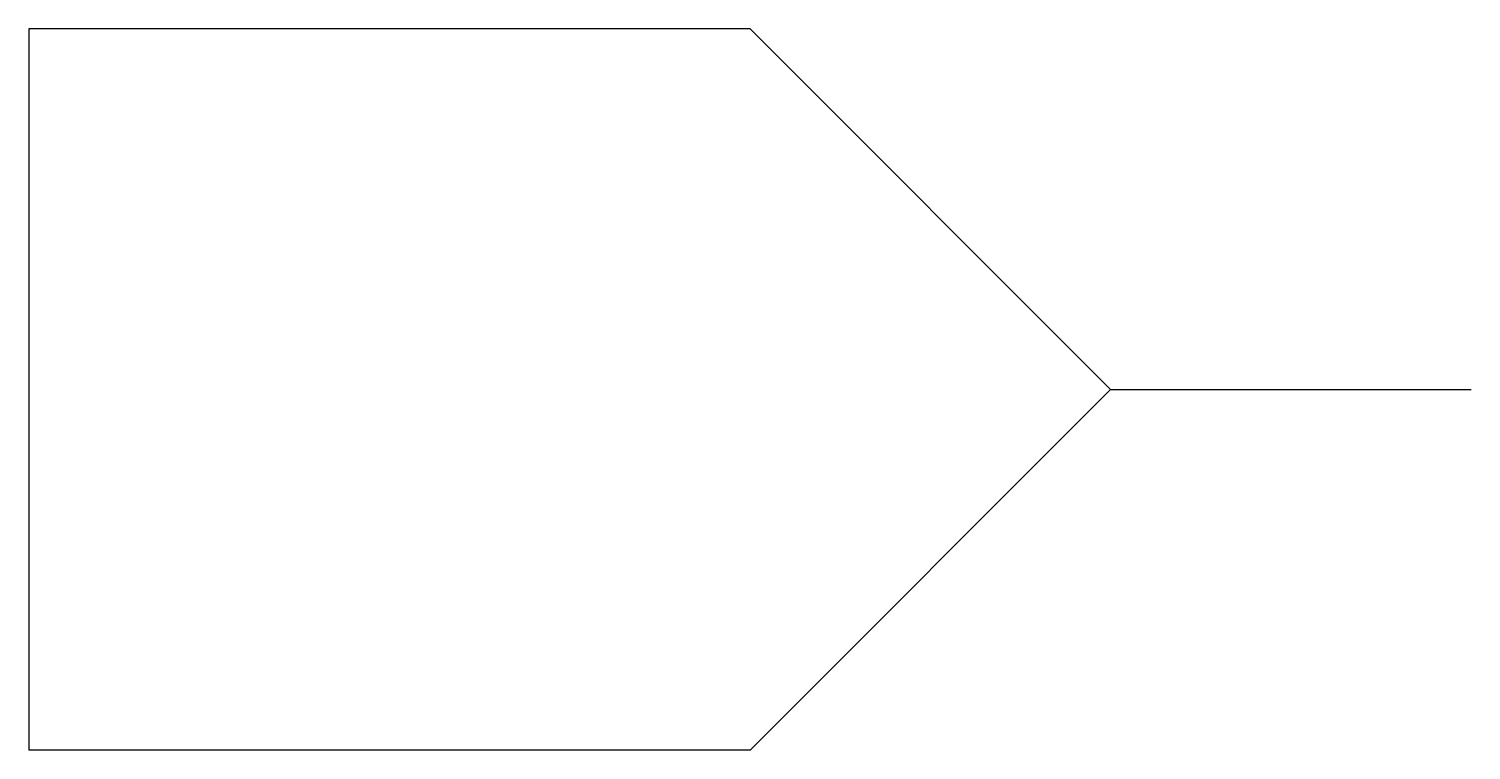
# Model space of a CAD drawing. Header units: millimetres. Extents: x -40 to 0, y -10 to 10.
import ezdxf

# ---------------------------------------------------------------- set-up
doc = ezdxf.new("R2010")
doc.units = ezdxf.units.MM
doc.layers.get('0').update_dxf_attribs({"true_color": 0xffffff})

msp = doc.modelspace()

# ---------------------------------------------------------------- linework, layer by layer
for p, q in [((-40, 10), (-40, -10)), ((-20, 10), (-40, 10)), ((-10, 0), (-20, 10)), ((-20, -10), (-10, 0)), ((-10, 0), (0, 0)), ((-20, -10), (-40, -10))]:
    msp.add_line(p, q)

doc.saveas('drawing.dxf')
